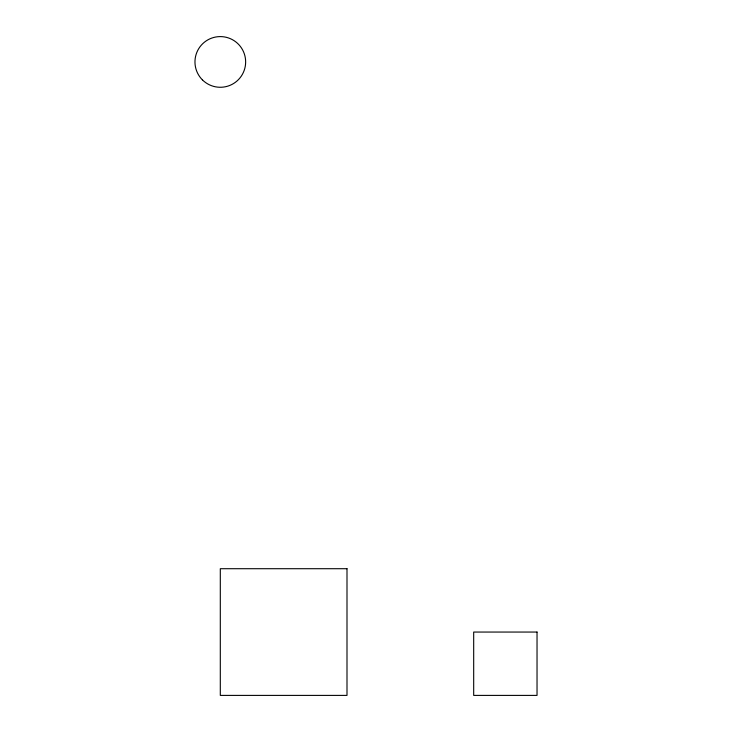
<?xml version="1.0" encoding="UTF-8"?>
<svg xmlns="http://www.w3.org/2000/svg" width="732" height="732" viewBox="0 0 732 732"><rect width="100%" height="100%" fill="white"/><g stroke="black" fill="none" stroke-linecap="round" stroke-linejoin="round"><path stroke-width="1.1" d="M346.995 568.709L220.305 568.709L220.305 695.4L346.995 695.4L346.995 568.709M537.032 632.055L473.686 632.055L473.686 695.4L537.032 695.4L537.032 632.055M202.389 79.852A25.336 25.336 0 0 0 244.781 68.497A25.336 25.336 0 0 0 213.744 37.46A25.336 25.336 0 0 0 202.389 79.852"/></g></svg>
